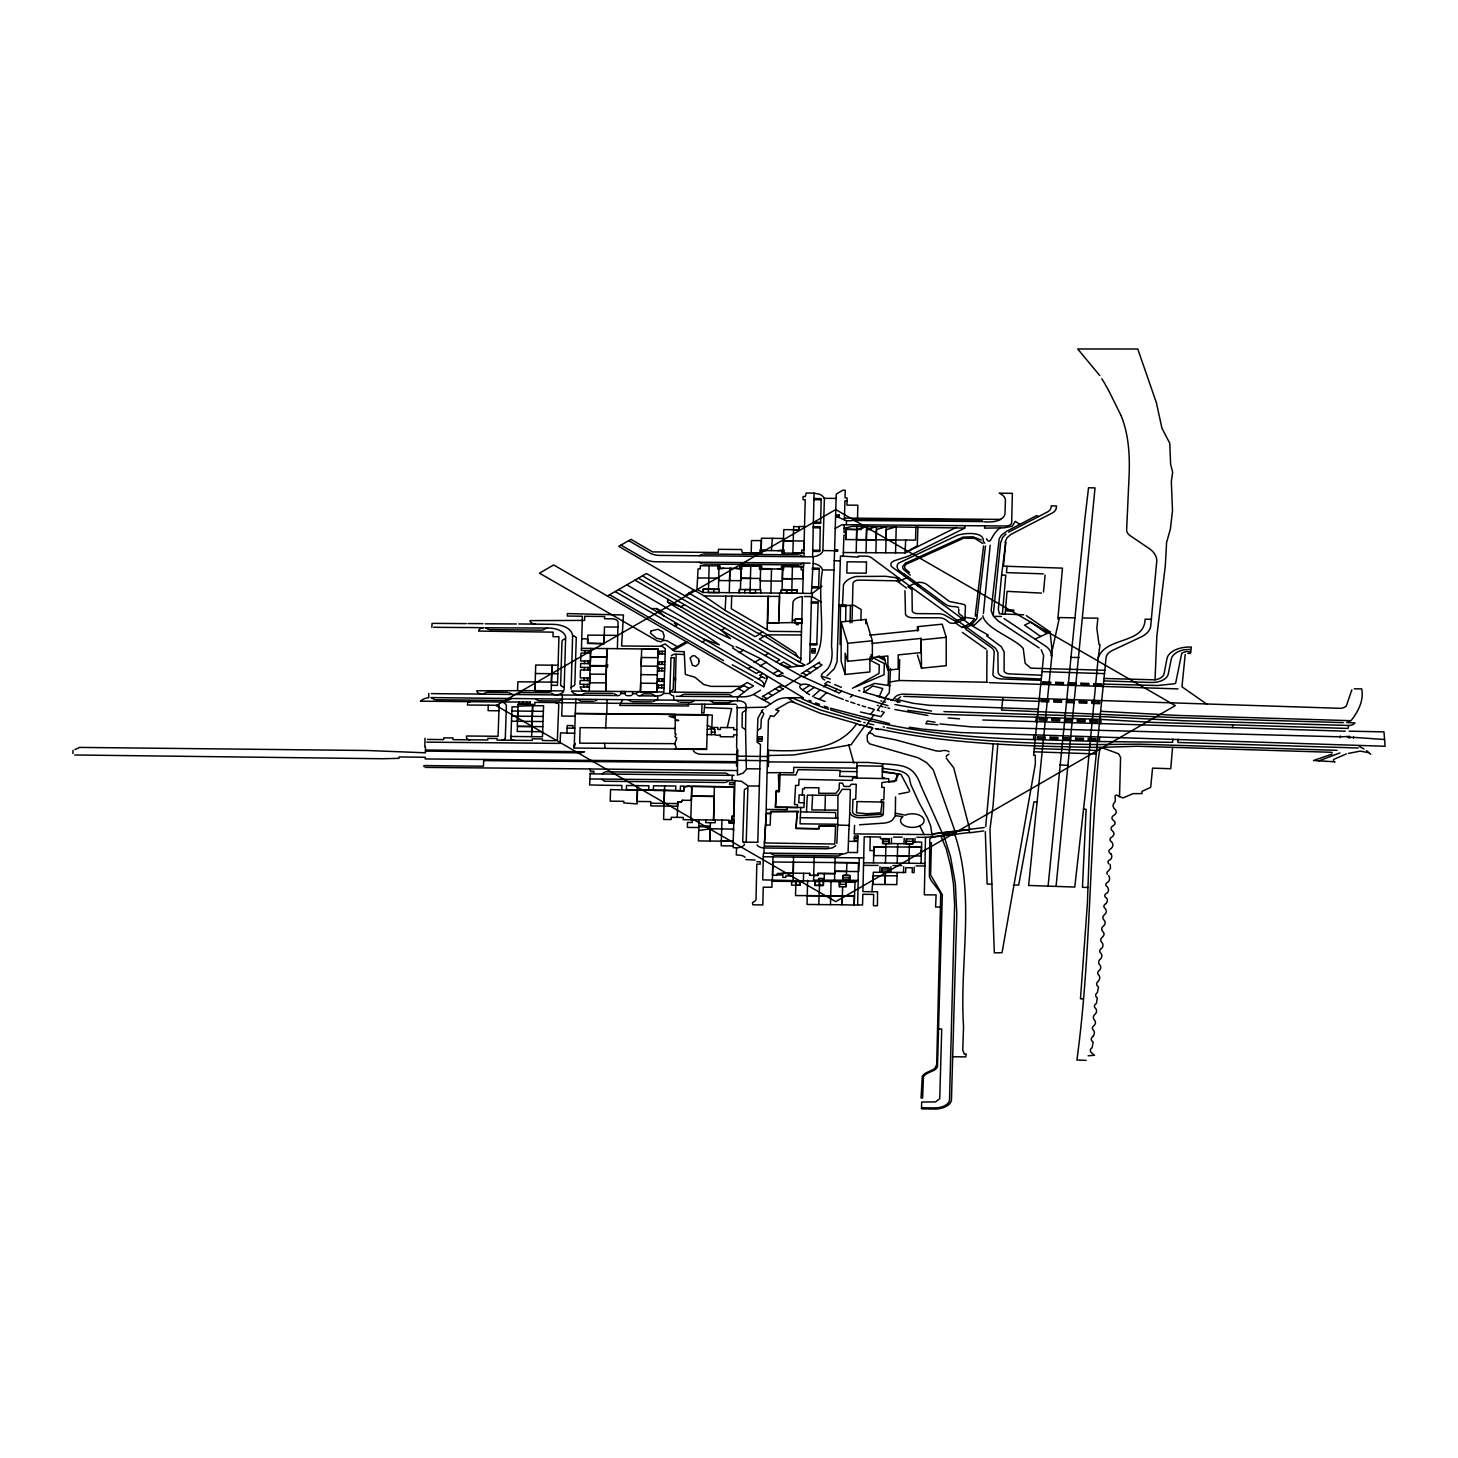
<?xml version="1.0" encoding="UTF-8"?>
<svg xmlns="http://www.w3.org/2000/svg" width="1458" height="1458" viewBox="0 0 1458 1458"><rect width="100%" height="100%" fill="white"/><g stroke="black" fill="none" stroke-linecap="round" stroke-linejoin="round"><path stroke-width="1.5" d="M800.861 660.365L801.772 619.085L795.357 619.067L795.321 623.277L801.754 623.259L802.337 596.595A11.445 6.597 0 0 0 793.006 602.154L792.131 622.584L795.321 622.602M657.613 699.986L657.631 695.976A6.561 3.791 0 0 0 663.518 693.425L669.987 693.425A6.561 3.791 0 0 0 673.778 695.995L673.796 700.15M891.439 838.04L891.458 843.599L912.781 843.781L912.836 842.013L921.711 842.104L921.037 863.482M512.706 694.5L580.503 695.156A10.224 5.905 0 0 1 571.518 691.037L589.287 691.165L590.599 650.596L581.396 650.505L582.38 616.224L567.29 616.041L567.381 613.581L623.441 614.984L621.582 645.985L662.078 646.295L664.994 648.5M744.509 844.401A7.727 4.465 0 0 1 736.563 847.718L733.265 847.681L733.319 841.211M746.223 769.624L743.143 773.086L737.42 775.109L737.712 750.36M745.585 729.875L746.35 768.785L759.91 768.895M792.241 622.584L767.655 623.058L768.421 596.34M757.048 844.966A7.891 4.556 0 0 0 764.138 847.955L765.486 825.119L770.189 825.028L770.699 811.614L798.51 811.468L797.034 813.09L796.104 828.29L819.196 828.636L819.287 825.975L835.58 826.23M423.95 766.616L423.95 765.578L483.491 766.215L483.691 759.509M733.21 841.029L733.848 820.143L729.091 820.982L729.055 822.895L733.757 822.95L734.978 780.486M742.104 727.068L742.231 712.98M772.375 879.83L772.886 862.006L858.47 862.771L857.668 904.944L854.188 904.944L855.026 882.108L762.698 879.867L763.409 853.149L843.872 853.932M882.108 872.321L882.199 867.747L888.706 867.875L888.687 869.97L888.596 872.394L882.108 872.321L882.218 867.51L888.724 867.601L888.596 872.376M859.546 824.772L883.402 823.15A13.596 7.855 0 0 0 892.132 820.417L895.303 816.024L895.558 796.943M933.156 837.366L932.026 837.493A3.517 2.023 0 0 0 929.876 838.97A3.226 1.859 0 0 0 929.803 839.316L929.384 876.422A39.202 22.635 0 0 0 932.008 881.598L938.132 889.58A24.786 14.307 0 0 1 940.665 894.556L940.446 907.04L935.58 907.04L936.127 894.902L924.317 894.811L925.502 837.366L956.156 834.468L933.211 769.733L926.614 762.625L918.157 757.777L869.715 743.89L867.455 741.32L867.073 735.525L872.941 728.125M575.254 713.673L675.327 714.42L675.236 719.979L678.717 720.507L675.254 720.434L675.036 733.739L676.075 733.994L674.981 736.709L676.767 738.094L674.835 743.653L676.53 748.628L674.744 749.12L706.674 748.902L707.659 714.73L575.272 713.381L574.197 748.027M737.183 705.927L736.618 747.498L737.675 750.25M745.913 709.791L746.04 705.034A7.91 4.574 0 0 0 737.42 700.806L599.147 699.439M768.348 766.58L768.566 750.469M621.837 789.416L621.892 785.443L602.427 785.242M736.545 766.234L736.764 750.36M858.288 724.097L820.216 713.235L794.118 702.501A4.429 2.57 0 0 0 788.104 702.628L775.692 709.736L778.991 710.793L773.852 716.443L770.589 715.659L768.384 720.197L766.015 815.532M839.425 886.701L839.535 881.908L839.407 886.719L845.895 886.774L846.059 881.47L856.356 881.707M889.052 843.599L889.198 838.751L882.655 838.678L882.527 843.526L889.052 843.599L889.198 838.733L880.432 838.66L880.432 836.965L864.211 836.837L862.899 891.622L871.92 891.713L873.233 875.821L897.053 875.784L897.144 872.449M826.868 675.947L834.213 668.821L837.056 661.823L840.482 556.027L858.288 557.12L858.361 556.118L865.287 556.154A7.254 4.192 0 0 1 871.319 557.649L911.979 587.756L912.234 610.92A5.322 3.062 0 0 0 917.301 613.618L939.298 613.745A9.331 5.395 0 0 1 945.713 615.695L957.56 622.42L964.904 618.957L965.469 606.346M424.843 746.842L425.007 738.222M604.286 635.269L604.159 643.652L587.629 643.415L587.738 638.896L581.742 638.841M806.967 664.52L809.7 662.861L811.523 596.595M840.118 644.655L840.482 606.309M882.655 838.678L882.874 843.544L891.458 843.599M733.848 820.143L731.989 820.125L732.098 816.225L734.012 816.243L734.085 786.864L691.803 786.427L691.384 800.351L682.344 800.26L681.323 801.918L677.733 801.882L677.259 817.391M745.548 729.674L745.895 710.01M755.991 900.042L756.811 864.102L760.238 864.12L760.274 861.751L756.866 861.714M764.466 846.132L828.636 846.952M793.116 880.085L793.553 857.104M812.58 556.774L814.074 493.132L806.219 493.023L805.308 496.558L803.103 496.522L803.03 499.729L805.217 499.748L803.832 553.256L804.233 556.792L813.272 556.737A12.193 7.035 0 0 0 822.895 550.577L834.577 550.723L836.254 494.116L842.742 490.234L845.239 490.252L845.02 497.852L847.08 497.871L846.934 505.124L857.833 505.215L857.523 518.21M846.97 862.626L846.551 871.428L834.705 871.301L835.015 862.516L859.035 862.753L858.744 871.574L834.869 871.301L834.814 873.615L817.883 873.433L817.829 875.401L809.609 875.31L809.664 873.36L793.243 873.16L777.333 873.488L776.786 875.201L772.521 875.146L773.013 856.867M845.913 886.756L846.023 881.962M909.792 791.074L901.008 774.417L882.418 771.282L882.546 763.737L867.947 762.461L768.421 761.933M914.202 867.018L914.111 872.595L912.198 872.577L912.325 867.747L905.783 867.729L905.655 872.522L873.306 872.249L873.032 884.386L896.798 884.605L897.053 875.784M793.225 873.178L793.444 862.17M807.641 880.213L807.021 904.452L818.74 904.58L819.706 881.671M873.506 862.917L873.871 846.806L885.863 846.898L885.954 843.562M863.318 691.985L884.988 697.999L889.289 692.714L890.546 668.548M940.446 907.04L936.692 1064.595L935.252 1067.73A12.028 6.944 0 0 1 932.81 1069.771L925.994 1072.888A15.801 9.131 0 0 0 922.313 1076.223L921.055 1098.056L922.604 1098.074L923.443 1077.098A14.179 8.183 0 0 1 924.864 1075.166A14.38 8.311 0 0 1 928.199 1072.924L933.904 1070.391A13.669 7.891 0 0 0 937.476 1066.8L942.324 894.738L930.605 875L931.407 842.724L929.858 842.706M518.72 703.995L518.756 701.954L522.292 701.972L522.256 704.032L518.046 704.36L517.298 726.376L542.777 726.649M882.546 763.737C903.668 765.322 913.783 765.268 920.745 785.333L945.003 839.243L950.452 856.466L955.336 883.439L956.776 913.601L951.436 1100.389A16.967 9.805 0 0 1 935.945 1109.046L921.492 1108.864L921.711 1102.029L935.58 1101.92L939.736 1098.694L941.74 1029.02L939.134 1029.075M606.783 713.709L607.129 699.512M767.163 629.783L767.91 596.34L779.538 596.413L779.611 593.096M819.268 885.407L819.36 881.671L815.095 881.616L814.967 885.389L823.351 885.443L823.424 881.707L823.351 885.443L814.967 885.389L815.095 881.634M964.759 525.664L964.795 528.069L866.69 526.502L866.034 552.673M885.863 846.898L885.462 863.027M890.765 872.394L890.893 866.672M897.217 863.118L897.709 843.653M781.014 593.114L781.105 589.87L797.289 590.016L797.198 593.242L702.902 592.458L696.96 589.396L698.054 568.875L700.241 568.893L700.314 565.722L720.106 565.886L720.033 568.255L739.753 568.42L739.771 566.069L741.138 566.069L740.427 589.524M718.976 565.868L718.466 589.342M729.273 592.677L729.875 568.529L731.351 568.347M737.42 700.806L737.511 696.796L742.213 696.851A16.402 9.477 0 0 0 753.458 694.427L770.608 703.904L775.802 700.605A16.202 9.349 0 0 1 787.921 697.726L803.358 697.744M755.499 589.67L755.408 592.914L750.032 592.859L750.761 566.16L759.582 566.233L741.958 566.087L741.867 569.276L735.907 568.401M770.918 593.023L771.519 568.711L761.714 568.602L761.787 566.233L760.62 566.251L760.128 589.688M757.048 741.903L757.905 718.211L761.914 711.067M757.796 842.031L760.493 744.728M760.894 727.979L761.276 719.377L763.7 714.274M792.423 566.506L792.095 578.771L782.381 578.662L782.673 566.433L803.431 566.615L804.105 563.098L810.083 563.134M803.577 873.287L803.376 881.507L772.066 881.233L771.902 887.284L763.227 887.211L762.826 904.926L753.057 904.835M811.359 601.917L818.157 601.972L816.753 644.983L809.955 644.892M814.147 857.359L813.71 875.365L817.81 875.42L817.883 873.433L834.796 873.615M813.473 880.213L813.929 875.365M824.353 499.62L822.895 550.577M824.207 880.213L824.371 873.506M818.74 904.58L830.477 904.671L831.06 881.798M835.015 862.498L835.124 857.614M845.622 621.308L845.913 604.997L838.879 604.924M842.615 886.737L842.159 904.762L830.477 904.671M850.05 622.912L850.451 605.453M851.982 622.694L852.966 583.637A6.16 3.554 0 0 1 859.126 580.102L899.75 580.867L902.156 579.828M849.012 829.31L849.777 812.343A10.498 6.069 0 0 0 860.184 817.774L878.591 816.772A5.303 3.062 0 0 0 883.238 814.439L883.73 802.028L881.179 802.009L881.27 799.713L883.84 799.749L884.313 787.448L881.707 787.375L881.89 782.563L896.506 780.54L896.779 773.651M856.192 552.618L856.812 526.429M860.913 620.361L861.168 609.572L854.352 605.416L845.913 605.416M863.719 857.924L859.382 857.887L859.035 863.118M875.875 552.728L876.513 526.63L866.599 529.564L871.21 529.582L871.246 528.051M870.244 836.892L869.934 850.597L873.451 850.615M885.717 552.782L886.3 529.71L896.233 526.739L895.868 539.97L886.027 539.897L886.3 526.666L876.458 529.637L876.185 539.824L856.52 539.642L856.775 529.363L861.368 529.509L861.405 527.96L866.69 526.502L866.325 539.752M885.316 875.693L885.097 884.477L885.407 872.358M895.558 552.855L895.868 539.97M843.38 556.045L843.344 552.527L904.981 552.91L905.71 540.061M915.897 526.921L915.569 540.134L845.786 539.551L846.059 529.29L857.231 529.655L866.69 526.575M921.438 847.153L921.237 855.992L873.652 855.591L873.816 846.806L921.438 847.153L909.355 847.08L908.954 863.209L863.61 862.826M617.39 648.682L618.046 622.402A6.178 3.554 0 0 0 611.941 618.793L604.596 618.739L604.687 616.515L584.731 616.26L584.622 620.415L530.019 620.616A5.978 3.445 0 0 0 535.451 624.133L554.623 624.389A20.248 11.7 0 0 1 572.484 634.977M733.775 822.95L729.055 822.895L729.109 820.143L683.201 819.669L683.273 817.446L671.245 817.318L671.172 819.56L663.59 819.469L664.447 790.2L684.002 790.819L684.221 786.135L680.485 786.081L680.285 790.054M734.03 786.864L686.153 786.208L684.166 786.919L684.021 790.801L653.968 790.473L648.737 789.689L648.865 785.753L626.521 785.498L626.393 789.471L636.781 790.291L637.62 785.625M702.902 592.458L702.993 589.214L719.195 589.342L719.122 592.586L708.315 592.495L708.369 589.269L703.503 589.214L703.139 592.44M709.135 565.795L708.515 589.251L719.213 589.342M713.709 592.549L713.8 589.305M717.901 565.886L717.828 569.076L723.879 568.292M690.764 819.76L691.511 796.159L714.22 796.396L713.545 819.979L714.22 796.396L691.529 796.159L691.785 786.992L690.709 786.974M729.583 580.612L729.893 568.347M739.406 589.524L739.315 592.768L739.406 589.524L760.857 589.706L760.784 592.95M744.673 592.823L744.765 589.579L750.141 589.615M766.07 550.559L760.037 549.684L759.964 552.874L742.377 552.71L741.557 549.52L718.411 549.32L718.32 552.509L652.564 551.889L630.968 539.351L618.757 546.349L704.086 595.903L725.136 610.392L762.935 632.116C755.627 633.264 765.45 638.896 767.509 634.85L801.408 634.959M777.551 568.748L783.529 569.641L783.62 566.433L803.431 566.615L802.702 593.315L786.427 593.151C789.143 588.267 778.827 588.303 780.996 592.969L782.181 593.114M778.08 550.668L784.131 549.885L784.058 553.074M778.936 619.723L779.52 596.413L778.864 622.967L767.309 623.058M782.053 589.889L782.673 566.433L781.433 566.415L781.379 568.784L759.49 569.422L759.563 566.233L760.62 566.251M783.529 538.421L783.146 553.074L801.663 553.238L801.736 550.031L803.941 550.067L804.123 540.991L783.475 540.827L783.146 553.074L781.871 553.074L781.944 550.705L762.224 550.541L762.188 552.874L751.198 552.782L751.471 540.554L761.404 540.608L761.058 552.874L761.459 538.239L783.529 538.439L783.766 529.637L798.948 529.783L799.02 526.52L804.506 526.575M856.994 763.263L856.83 768.166L793.735 767.4L793.626 772.813L780.158 772.649L779.447 790.619L776.166 790.582L775.547 807.149L803.959 807.513L804.415 794.993L799.112 794.92L798.765 802.684L804.123 802.757M792.095 578.753L791.803 593.206M803.85 553.256L792.842 553.165L793.662 526.466L799.002 526.794L798.948 529.764L793.535 529.746M801.226 566.597L801.135 569.805L803.34 569.823L803.085 578.862L782.363 578.68M833.958 570.023L822.33 569.914A12.539 7.235 0 0 0 813.108 563.389L813.272 556.737M825.009 810.028L825.374 795.266M842.378 896.087L842.159 904.762L854.169 905.072L854.352 896.16L807.24 895.668M890.109 685.734L888.159 685.442L888.669 666.543M890.182 681.961L899.112 680.503L899.641 659.545M906.256 843.708L906.402 838.879L912.908 838.933L912.854 841.357L906.329 841.302L906.256 843.708L912.781 843.781L912.908 838.933M909.373 847.062L909.464 843.745M986.993 650.633L986.774 681.141M571.19 687.319L572.63 635.269M606.455 664.957L605.726 691.402L606.947 648.573L606.455 664.957L607.749 664.72L607.512 666.889L606.419 666.561M714.402 786.536L713.746 812.088M731.989 820.125L732.08 816.243L734.012 816.243M772.412 538.312L771.391 550.523M800.023 881.47L799.895 885.243L795.813 885.188L795.886 881.452L799.986 881.489L799.895 885.225L791.566 885.152L791.658 881.616L795.886 881.598L795.521 895.558L853.932 895.959M822.294 571.099C816.334 604.76 830.677 648.755 809.737 662.825M845.968 532.534L844.018 532.516L844.255 524.807M844.382 519.868L844.947 500.787L847.025 500.805M845.786 539.551L846.424 529.29L856.775 529.473M843.07 880.195L849.577 880.268L849.741 875.456L843.234 875.383L843.07 880.195L849.577 880.268L849.722 875.474L843.253 875.383L843.07 880.195L813.819 880.213M1332.138 752.583A1.823 1.057 0 0 0 1330.844 752.273L1172.578 747.334L1170.719 768.731L1152.567 768.129L1150.672 787.375L1141.978 791.366L1142.015 793.608L1133.085 793.644L1123.097 797.89L1119.525 796.633L1120.582 757.413L1118.559 753.75L1102.12 747.772L1097.181 747.389C1024.992 746.113 951.855 744.382 880.942 729.346M72.9 753.549L72.991 750.36M466.524 737.784L466.578 735.998L498.071 736.29L499.11 705.308L467.471 705.016L467.508 703.886M531.623 736.673L532.644 705.708L543.579 705.745L542.467 736.764L510.901 736.472M431.349 693.625L481.778 694.099A5.777 3.335 0 0 1 476.802 690.746L534.922 690.673L535.724 665.012L558.068 665.249M565.613 638.331L564.1 689.78M567.162 728.107L572.866 728.162L572.958 725.592L567.235 725.537L566.925 733.155L574.652 733.228M575.91 699.22L575.272 713.381M664.447 790.2L637.346 789.963L637.091 803.941L623.769 802.902L623.824 801.299L610.209 801.153L610.556 789.598L636.8 790.291M648.045 789.689L637.492 789.871M710.429 822.695L709.882 841.047L710.301 827.123L698.856 826.613L698.418 840.92L732.9 841.284L721.327 841.157L721.181 845.786L733.283 845.932M721.327 841.157L721.965 820.07M767.91 596.34L731.679 596.067L731.315 608.751L769.86 631.369L801.517 631.642M763.992 853.076L764.138 847.955M765.45 827.36L764.484 842.943L834.76 844.054L835.598 826.03L819.287 825.757L819.196 828.636L816.626 828.818L796.013 828.527L797.034 813.09L798.51 811.468L770.644 811.596L770.553 813.528L766.434 813.436L770.553 813.528L770.717 811.997M786.427 593.151L786.518 589.907L797.271 590.016L797.18 593.26M849.741 811.231L850.379 789.489L842.232 789.288L838.131 795.284L807.295 795.175L806.474 811.997L800.551 811.887L800.059 823.825L837.749 824.262L837.986 795.284M906.329 841.302L906.402 838.879M1005.054 512.451L1005.4 500.44A15.364 8.876 0 0 0 999.313 493.223L1012.381 493.333L1011.652 522.711A5.686 3.28 0 0 1 1005.783 525.992L846.351 524.716L841.503 524.935L835.215 528.47M517.572 690.509L517.845 681.797L535.195 681.943L534.922 690.673L551.197 690.819L552.053 665.176L551.306 682.125M560.637 685.242L562.004 640.846M571.062 689.178L571.099 687.593M574.816 684.859L576.274 637.602M583.82 686.973L583.893 684.367M587.975 663.609L588.066 661.039L590.253 661.075M587.446 680.54L587.519 677.97L589.706 677.988M587.774 670.06L587.866 667.509M589.287 691.165L656.793 691.857L658.123 649.102L590.672 648.409L590.399 656.975L606.71 657.139L590.763 656.993L590.144 665.541L606.473 665.705L590.089 666.342M602.008 785.242L589.633 784.951L590.217 773.232L593.807 773.232L593.862 771.191L590.271 771.136L590.162 768.949L425.207 767.382M636.545 694.099L636.617 691.748M658.542 687.757L658.633 685.151M661.695 670.862L661.786 668.256M661.896 664.429L661.968 661.823M662.224 653.949L662.296 651.361M661.659 687.793L661.732 685.187M661.859 681.342L661.932 678.735M637.492 790.054L637.128 801.463L650.651 801.59L650.797 805.909L664.01 806.055L664.648 785.917M736.217 704.56A2.624 1.513 0 0 0 734.832 704.232L688.541 704.159L688.486 705.945L619.686 705.417L622.712 699.64M692.35 819.779L692.277 822.494L687.52 822.458L687.374 827.415L698.819 827.543L699.075 819.852M705.781 819.906L705.69 822.64L715.185 822.731L715.258 820.016M742.723 841.503L744.345 789.871M746.223 842.177L747.899 787.192M903.978 843.69L904.215 838.259M488.284 705.216L488.102 710.666L498.928 710.775M505.325 737.967L506.382 705.727A7.399 4.283 0 0 0 501.752 702.009L433.609 701.298M531.988 726.521L517.59 726.376L517.153 731.442L531.806 731.588L532.644 705.69L518.119 706.182M590.053 667.527L580.539 667.436L580.649 663.536L584.53 663.572L584.603 661.003L588.066 661.039M587.246 687.01L587.319 684.422M584.603 661.003L580.594 660.966L581.031 653.056L588.321 653.129L588.394 650.578M620.634 694.008L620.725 691.566L625.081 691.621L625.008 693.99M632.572 694.063L632.644 691.693M657.594 666.233L657.54 668.22L664.684 668.293M658.743 681.305L658.834 678.717L664.319 678.772M659.089 670.826L659.162 668.22M659.289 664.392L659.362 661.804M659.617 653.931L659.709 651.325L665.249 651.38M682.344 800.26L681.342 801.918L677.751 801.882L677.606 806.201L664.01 806.055M811.377 593.461L813.108 563.389M809.609 875.31L809.682 873.342M834.577 550.723L831.516 646.368C832.919 655.335 832.172 667.126 823.588 672.43A9.24 5.34 0 0 0 824.718 680.011M846.351 524.716L846.478 520.725L835.616 516.205M917.92 526.939L917.301 545.802L905.4 552.673M74.814 749.612L79.661 747.407L367.471 750.505L425.426 752.802L425.463 747.116M428.798 693.425L428.67 697.689A11.773 6.798 0 0 0 420.542 701.207L433.263 701.298M517.809 711.067L517.444 721.291M574.197 747.407L574.871 743.124L574.179 748.027L706.656 749.448M656.793 691.857L657.084 683.365L640.682 683.201L640.463 691.785L663.882 692.003L665.322 649.102M669.787 692.441L671.008 657.339M673.231 689.306L674.289 657.722L671.883 657.704M669.842 691.894L675.182 692.131L676.111 654.186A4.793 2.77 0 0 0 671.427 655.754M736.764 734.868L733.593 734.85L733.574 736.855L720.252 736.709L720.288 734.887C708.734 737.548 721.765 725.246 707.239 729.565M782.089 873.342L782.035 874.928L776.986 874.873M812.215 568.091L819.268 568.237L818.612 587.939L811.559 587.793M818.558 880.213L818.612 878.409L823.314 878.463L823.26 880.213M843.344 552.527L843.927 535.195L845.895 535.232M834.577 880.195L834.705 871.301M879.83 872.303L880.031 866.599M914.913 842.031L915.041 838.277M707.094 734.613L711.285 734.65L711.468 729.583M736.563 847.718L736.308 854.989L739.753 855.208A6.944 4.01 0 0 1 745.074 857.322M854.552 825.428L854.242 833.921L932.026 834.596L933.12 837.275M510.847 737.912L512.05 706.802L517.936 706.875M702.027 704.25L701.681 712.962L703.977 712.98L704.761 704.25M787.32 807.295L787.229 809.664L767.072 809.445M800.551 811.887L800.715 807.477M557.375 739.571L558.779 704.706M802.356 794.956L802.593 788.906L804.433 788.924L804.488 787.63L818.922 787.794L818.722 793.261L835.908 793.334L839.097 789.325L839.334 783.092L842.487 783.128L844 786.409L849.613 786.482L851.253 784.24L856.265 784.313L855.737 798.984L852.948 799.531L852.493 811.65A6.871 3.955 0 0 0 859.527 815.605L883.293 814.293M903.486 872.504L903.723 866.69M606.218 674.27L589.834 674.106L589.506 684.44L579.938 684.331L580.156 680.467L584.002 680.503L584.111 677.934M745.84 859.6L755.098 860.038M821.31 602.136L812.215 596.614L812.343 593.479L821.856 586.116M675.655 789.981L675.819 786.044L653.53 785.789L653.33 789.744M765.76 821.401L765.578 824.991L766.215 813.728M836.837 843.271L837.749 824.262M605.726 727.87L606.364 714.019M765.76 821.146L766.015 815.769M846.387 875.42L846.569 871.428M865.615 526.593L852.092 526.393L844.146 528.215M848.866 830.112L848.046 852.456L857.468 852.566L857.76 841.394L849.777 841.339M882.418 772.029L882.691 766.234L856.848 765.723L856.903 778.025L888.815 778.681L888.615 781.907L894.355 781.67L898.821 774.07L882.418 772.029L882.163 777.242L884.405 777.898L883.184 778.572M637.893 691.766L640.445 691.384L641.648 648.919L658.123 649.102L657.85 657.686L641.411 657.485L641.174 666.069L657.594 666.233M765.468 827.087L765.578 825.228M842.487 604.961L843.453 584.968A20.722 11.974 0 0 1 855.992 576.493L885.662 576.293L899.039 578.152M830.604 709.882C896.105 730.658 965.087 738.24 1033.558 739.516L1033.777 734.868L1385.1 746.259L1383.988 731.898L1349.069 731.151M584.858 653.093L584.986 650.541M725.136 610.392L725.865 596.176L731.679 596.067M590.053 778.936L731.989 780.413L732.262 775.364L733.994 775.383M812.616 795.248L811.851 809.919L835.379 810.119A3.153 1.823 0 0 1 836.91 810.466M800.296 817.719L835.908 818.193L835.562 812.543L806.474 811.997M982.783 719.997L1232.502 727.633L1232.666 724.881M584.366 670.024L584.512 667.472M895.34 815.66L902.702 816.662M1033.558 739.516L1099.35 741.521L1099.624 736.928M1187.869 653.384L1190.457 653.439L1191.368 647.06A22.745 13.122 0 0 0 1166.929 658.743L1164.104 673.705A12.338 7.126 0 0 1 1155.028 679.811L1156.85 636.034L1165.325 565.54L1166.582 542.522L1170.391 528.981L1172.505 510.464L1171.321 481.596L1172.651 472.155L1170.61 464.1L1169.753 443.232L1161.953 428.269L1156.376 402.681L1137.769 349.009L1077.699 348.991L1099.751 375.526M1347.411 737.11L1349.616 738.058L1349.725 736.363L1340.212 736.891M431.805 627.304L432.078 623.386M1340.139 737.712L1340.285 735.944M590.089 682.818L605.981 682.836M1100.735 723.697L1101.063 719.414L1152.458 722.384L1348.049 728.453L1348.723 725.464A6.178 3.572 0 0 0 1352.805 724.626L1354.008 723.879M1048.083 886.118L1084.898 518.611L1088.543 487.774L1095.031 487.901L1056.066 886.409M985.717 826.577L993.226 743.799M1057.852 619.049L1062.463 568.146L1007.004 566.287L1006.476 572.611L1043.254 573.851M1002.357 614.164L1005.783 575.199L1001.61 575.053L998.329 609.298L999.423 613.818L1023.68 614.82M1083.349 998.876L1080.469 998.766L1087.395 903.559L1090.803 807.805L1106.093 657.594A17.35 10.024 0 0 1 1112.472 650.414L1140.776 637.146A26.991 15.582 0 0 0 1150.69 626.229L1156.759 561.184A32.769 18.918 0 0 0 1148.904 548.354L1130.442 535.87A15.418 8.912 0 0 1 1126.651 529.564L1129.148 474.707C1129.841 454.969 1128.692 434.466 1121.238 415.967M1172.87 739.151L1172.578 742.322L1099.35 741.521M997.782 744.054L993.117 805.181L989.964 829.365L994.32 952.839L1002.029 952.73L1035.326 764.047L1035.289 755.244L1033.613 755.171L1043.636 655.553L1041.194 649.703M1178.119 739.297L1177.827 742.468L1358.273 747.99M1005.109 614.237L1005.419 610.847L1013.802 611.102M1151.528 619.304L1145.095 619.176C1144.566 644.636 1105.583 636.271 1098.184 657.995L1085.39 792.66L1074.783 887.047L1028.637 885.462L1052.202 652.455L1050.179 632.371M1043.472 592.021L1045.113 574.981M1041.668 675.218L1009.465 673.906A5.777 3.335 0 0 1 1004.088 670.552L1004.161 651.926L1001.3 646.714L986.683 635.816L988.232 635.087L971.028 625.227L904.124 575.855L904.27 574.361L900.315 571.445A13.067 7.545 0 0 1 898.365 563.225L957.232 535.414C964.449 532.771 984.715 531.423 983.257 541.428A17.441 10.078 0 0 1 983.621 541.756L984.004 542.176A16.421 9.477 0 0 1 984.478 542.74L984.788 543.196M984.806 525.828L984.569 528.142L1004.125 527.832L1012.144 526.229L1015.278 521.344L1019.816 524.37M983.385 613.599L990.164 545.201M1100.061 747.535L1098.366 759.017C1089.162 859.181 1090.493 960.148 1076.915 1060.021L1086.137 1060.349M1001.61 575.053L1005.728 542.139L1003.523 566.105L1007.004 566.287M1002.904 697.817L1001.537 710.101L1177.499 717.646L1343.255 722.621M1353.698 736.6L1353.662 738.24M975.274 615.021L983.567 545.985M972.03 624.188L976.404 619.194A24.567 14.179 0 0 0 977.206 615.039L985.499 546.039M1035.781 721.692L1036.346 717.154L1101.063 719.414M1185.208 654.514L1181.964 686.791L1206.932 704.232M741.174 686.372L711.103 686.39L703.685 684.513L694.956 677.241L685.333 674.416L684.239 651.708L674.653 651.325L665.158 643.98L661.185 645.639L662.078 646.295M1098.749 747.462L1137.112 746.241L1172.578 747.334M727.232 727.578L731.679 708.57L704.469 707.549M1005.018 542.176L1007.077 537.747L1010.74 534.521L1052.876 512.651A12.903 7.454 0 0 0 1056.266 507.967L1056.613 505.999L1051.254 505.835L1051.09 507.53A12.32 7.126 0 0 1 1045.915 512.742L1008.626 532.17M926.049 723.715L927.197 721.036L934.997 722.166M1351.858 689.816L1346.244 706.164A9.222 5.322 0 0 1 1340.686 708.333L904.015 694.154A9.495 5.486 0 0 0 895.923 696.323M982.856 615.786C985.371 628.835 1014.586 638.094 1023.224 648.464L1025.174 663.299L1030.733 668.147L1104.945 670.279M767.218 678.243L763.682 686.791L754.606 681.524M879.393 696.377L882.746 688.541L872.777 685.971L864.321 692.295L863.974 687.957L874.727 683.401L888.159 685.442M856.903 771.61L840.209 771.428L839.608 776.349L856.903 776.731M908.899 728.635L909.573 727.25L919.324 728.69M703.704 639.078L719.341 644.819L705.854 635.415L678.499 619.759L656.647 608.569L651.434 608.642L763.792 673.997L803.103 697.617L801.718 698.601L805.162 700.186M1041.158 680.321L1001.391 678.936A9.477 5.468 0 0 1 992.916 674.999L994.119 653.603A14.434 8.329 0 0 0 991.841 647.972L965.797 629.273L966.016 627.541L971.028 625.227M946.151 756.884L946.898 755.663M962.061 618.629L962.918 617.299L964.904 618.957M762.005 710.884L762.99 709.536M856.666 723.678C838.077 751.654 797.435 751.799 767.801 750.269M873.743 715.131L865.852 725.993L871.957 727.414M884.35 712.124L880.832 716.643L860.475 711.996M981.708 618.083L973.98 625.518M877.388 710.265L883.694 701.644M883.949 701.28L885.844 698.728L876.932 696.159M870.59 714.438L874.363 709.408L872.595 708.916M1351.256 720.361C1358.419 711.431 1364.068 699.895 1361.681 688.887L1354.282 688.796M884.988 697.999L892.661 700.077L895.285 696.851M895.649 699.02L897.363 699.548L900.661 696.815M962.59 627.232L970.609 623.35L974.582 618.793L965.324 617.372M835.798 845.749L832.263 847.918L826.886 848.775L764.375 847.955M888.013 705.672L852.821 695.193L850.324 697.197M814.184 697.325L819.232 699.33L826.522 692.732M812.598 696.541L820.125 689.944M801.207 673.742L818.375 662.989L822.075 664.994L805.436 676.056A2.916 1.677 0 0 1 801.554 676.184L839.225 693.151L841.594 691.056L852.821 695.193M738.094 696.815L749.029 688.322M1000.206 527.905C990.711 534.339 991.112 546.331 986.465 538.786M834.669 691.365L837.202 689.306L841.594 691.056M764.958 707.659L770.608 703.904M1005.984 533.992L1002.648 537.455L1000.571 542.886L993.171 615.768L991.13 610.629L999.186 538.731L1001.354 535.268L1006.64 531.277L1036.747 515.531L1038.479 516.642M823.715 686.882L826.522 684.713L837.202 689.306M732.554 647.972L777.278 676.148A4.028 2.333 0 0 0 782.326 675.528L801.171 684.677A5.322 3.062 0 0 0 800.351 688.158L806.547 692.714L814.257 687.392M742.687 712.269L745.475 710.447M947.244 755.299L948.921 754.169M818.375 662.989L819.615 662.151M802.501 689.98L809.554 685.351L835.963 696.614M738.532 688.85L743.708 685.497M762.279 696.687L779.538 686.208A2.971 1.713 0 0 1 783.839 686.463M784.86 686.663L801.353 676.075M766.471 699.038L783.584 688.723M670.188 691.511L672.849 689.853M726.12 782.272L728.872 780.577M602.118 773.742L604.851 772.066M765.013 655.499L768.475 653.403L779.793 659.891L776.148 661.932L680.886 606.801L667.673 602.19L667.545 599.038L635.014 580.138M754.351 693.917L760.511 690.199M684.695 595.812L693.935 590.016M724.918 628.161L721.364 630.275L730.567 638.75L717.846 632.79L667.673 602.19M776.148 661.932L779.921 664.137L783.456 662.041L790.619 666.033M543.36 629.911L545.912 628.38M702.063 642.121L705.508 640.098M744.783 789.379L747.48 787.794M754.096 662.57L760.675 658.724L783.11 673.632M766.598 662.132L759.964 666.014M675.491 622.748L674.38 623.386L677.059 624.917L674.671 626.284M739.352 652.601L743.416 650.232L760.675 658.724M773.086 673.687L778.827 670.352M905.363 563.244L902.739 566.251A9.331 5.376 0 0 0 905.254 570.807L910.266 575.126M615.148 591.547L756.374 673.414L759.673 671.555M686.317 641.666L672.302 649.521M753.093 680.43L687.556 642.395L673.377 650.341M757.741 730.13L760.475 728.563M975.274 616.169L977.206 615.039M607.385 596.012L646.477 573.541L755.171 636.654L760.147 633.975M852.511 688.267L879.01 673.45L879.302 664.957L869.642 659.945M777.278 676.148L782.545 673.14M732.244 664.812L758.251 678.899L762.097 676.712M640.518 695.575L643.251 694.044M517.626 694.3L520.233 692.842M680.266 696.086L683.201 694.445M762.917 673.468L759.636 675.309L765.14 678.48M838.988 855.773L841.886 854.169M571.554 687.01L574.379 685.442M581.614 694.937L584.403 693.388M855.172 519.248L852.948 520.47L982.965 521.563L980.906 520.306M764.192 636.344L759.254 639.06L805.089 665.267M594.919 701.025L597.306 699.712M653.348 701.626L655.79 700.296M747.954 668.566L751.344 666.707M800.551 564.592L802.921 563.298M559.872 700.715L562.351 699.366L561.676 716.078L575.181 716.17M483.473 693.917L486.261 692.404M680.813 606.783L684.549 604.76L768.475 653.403M664.046 616.26L656.61 608.587M753.021 902.138L755.408 900.862M1083.385 809.226L1086.137 809.281L1082.456 887.302L1087.887 887.485M508.35 700.186L511.12 698.728M562.642 640.044L565.084 638.768M691.493 702.1L694.518 700.551M964.795 528.069L908.881 555.954L893.809 560.947A7.891 4.556 0 0 0 892.332 567.217L904.124 575.855M904.981 552.91L956.521 527.267M699.384 555.662L702.009 554.368M729.365 702.61L732.773 700.952M605.252 748.355L604.469 743.288M1035.052 639.133L1050.07 632.043M963.118 626.812L965.597 628.289M844.984 853.714L847.244 852.675M905.618 563.116L962.954 537.109L972.96 536.799L981.343 539.989M962.08 618.648L955.519 620.816M958.599 607.804A2.971 1.713 0 0 0 956.229 606.856L954.425 606.583A10.698 6.178 0 0 1 945.203 604.031L908.516 577.076L901.609 580.065M1332.029 754.132L1313.494 760.511L1335.036 761.805A2.697 1.567 0 0 1 1333.45 760.857M1346.299 753.932L1334.343 759.126A2.697 1.567 0 0 0 1333.45 759.855M899.75 580.867L896.087 577.787M1339.975 752.911L1318.943 760.839M855.864 686.754L884.004 674.762L884.332 663.536L870.317 656.446M1175.057 683.547L1175.166 683.51A1.987 1.148 0 0 0 1175.658 683.164L1181.727 653.33A1.987 1.148 0 0 1 1182.128 653.002L1185.299 651.744M804.287 665.486L789.197 667.217M1174.619 683.711L1157.543 685.533L1103.56 684.075M904.944 590.727L905.454 612.998A7.254 4.192 0 0 0 912.198 617.755L936.656 617.773A9.605 5.54 0 0 1 945.276 619.468L948.192 621.691A4.884 2.825 0 0 0 955.3 622.839L957.377 622.293M971.083 625.245L973.051 624.808L970.609 623.35M1348.468 753.421L1360.296 751.089L1368.442 752.656M908.917 792.04L898.912 793.99M940.228 751.125L943.198 750.542M698.728 830.568L710.265 828.764L733.574 829.128L733.52 830.768M1154.918 679.829L1104.125 678.462M942.269 834.359L955.391 832.39L956.047 834.158M675.273 718.174L669.076 716.261L675.346 716.097M983.658 830.951L969.843 832.755L968.568 829.474L931.844 834.031L930.66 825.902L927.434 817.81L919.342 803.194L910.867 784.677L909.5 778.627A17.35 10.024 0 0 0 896.652 770.243L882.473 768.311M933.047 837.056L969.716 832.427M968.568 829.474L984.259 827.524M931.844 834.031L968.695 829.784M1185.755 651.653L1186.794 651.544M845.166 674.471L841.138 661.312L841.138 621.946L865.833 619.431L872.358 640.773L872.358 658.816L847.663 661.331L845.166 653.148L845.166 674.471L869.861 671.956L869.861 657.795M917.501 631.041L917.501 626.667L942.196 624.17L946.224 637.328L946.224 665.668L921.529 668.183L917.501 655.025M869.588 635.214L918.595 630.221L917.501 626.667M841.138 621.946L847.663 643.288L872.358 640.773M872.084 643.397L921.091 638.404L921.529 668.183M921.529 639.825L946.224 637.328M872.103 657.558L887.886 655.954L887.886 670.133L898.183 669.076L898.183 654.897L921.091 652.583L921.091 638.404M1088.142 1055.774L1094.502 1055.264L1091.933 1053.077A7.035 4.064 0 0 1 1092.078 1047.737L1093.19 1042.124A7.746 4.465 0 0 1 1092.953 1036.365M835.908 818.193L837.749 818.102M1052.239 650.104L1059.437 617.572L1074.856 617.864M737.165 707.768L765.559 707.185M650.596 803.23L677.678 803.595M729.091 820.982L733.775 820.89M935.854 1107.934L921.602 1107.752M518.756 701.954L501.752 702.009M767.528 772.704L780.158 772.649M801.754 623.259L795.303 623.277L795.357 619.067L801.791 619.067M768.494 755.517L794.027 754.952L851.107 744.71L864.521 726.157L872.431 727.998M792.605 620.179L795.339 620.197M483.035 623.641L468.054 623.568M732.262 775.364L590.198 773.852M846.478 520.725L851.745 520.761M485.241 623.805L516.405 623.969M485.295 627.76L546.878 628.07M713.946 702.756L728.708 702.829M1338.59 736.8L971.648 726.886L939.954 723.915M674.835 743.653L579.719 743.161L580.102 727.633L675.09 728.453M736.691 754.46L701.006 754.296A8.566 4.939 0 0 1 693.115 749.303M799.093 554.86L703.412 554.04M518.046 704.36L534.794 704.451L534.886 702.355L688.541 704.159M711.376 732.153L715.076 732.171M736.6 761.696L425.207 758.944L425.262 757.267L399.055 756.957L399 758.342L382.415 758.743L74.741 754.971M736.582 762.807L483.655 760.62M747.589 785.971L759.49 786.062M908.954 863.209L924.955 863.5M836.127 498.381L824.153 498.363M844.437 518.1L1000.516 519.394M856.32 518.975L979.539 519.959M803.413 556.737L659.216 555.389A13.505 7.8 0 0 1 650.286 553.183L628.708 540.645M698.783 562.205L803.486 563.134M703.357 564.064L799.166 564.902M697.817 577.933L718.648 578.115L718.685 580.557L740.646 580.667L740.81 578.297L760.311 578.48L760.347 580.922L782.29 581.104M811.322 603.029L818.12 603.083M435.195 623.368L466.323 623.605M617.919 627.086L604.45 626.976L604.141 643.671L587.61 643.215L587.847 635.123L617.718 635.378M435.887 627.304L465.795 627.541M534.922 690.673L563.845 690.928A9.058 5.231 0 0 1 555.352 694.919M675.346 714.766L707.64 715.021M427.486 739.425L443.688 739.589L443.742 737.857L452.982 737.93L452.964 739.643L487.756 739.971L487.865 738.386L497.087 738.477L497.05 740.117L532.225 740.427L532.334 738.787L542.431 738.914L542.376 740.518L555.389 740.664M426.738 742.14L560.091 743.398L560.565 732.882L566.925 732.991M689.798 786.245L684.166 786.919M916.827 837.293L925.502 837.366M893.481 837.074L902.192 837.147M882.582 841.102L889.143 841.157M863.519 865.341L878.081 865.432M892.952 865.56L901.773 865.633M916.061 865.906L924.919 866.016M871.92 891.713L877.516 891.767L877.443 905.728L873.433 905.691L873.688 894.41L862.826 894.301L862.553 904.981L857.668 904.944M984.296 521.891L989.854 521.946A15.273 8.821 0 0 0 1005.018 513.562M813.272 526.648L820.289 526.702L819.779 551.434L812.762 551.379M813.254 527.76L820.271 527.814M783.475 540.809L793.17 540.9M812.78 550.249L819.797 550.322M698.109 562.15L655.863 561.767A15.455 8.912 0 0 1 645.183 559.143L620.962 545.092M750.761 566.16L741.211 566.069L740.828 578.297L750.451 578.389M518.775 623.951L535.451 624.133M432.917 623.404L434.63 623.423M433.591 627.25L435.432 627.268M489.469 629.601L542.285 630.166M588.321 653.129L590.508 653.148M657.977 653.913L665.158 653.986M664.903 661.859L657.74 661.786L657.649 664.374L664.812 664.447M657.449 670.826L664.593 670.88M640.919 674.635L657.339 674.799M657.139 681.287L664.247 681.36M535.177 681.961L557.557 682.198M657.011 685.132L664.101 685.205M589.433 687.028L580.029 686.937L581.979 690.345L584.931 691.074M656.938 687.739L664.028 687.811M675.182 692.131L731.278 692.696L747.17 682.508L753.586 685.898L749.175 688.395L743.489 685.388L738.222 688.686L743.89 691.712M487.282 692.186L507.821 692.386M521.618 692.532L550.158 692.805M585.423 693.151L612.98 693.443M644.272 693.789L651.343 693.862M684.221 694.208L728.727 694.646M639.661 695.812L657.194 695.995M676.22 696.286L737.511 696.796M512.123 698.51L598.272 699.421M435.413 699.749L507.019 700.46M539.041 700.788L559.088 700.988M581.268 701.207L593.552 701.316M632.371 701.735L651.981 701.936M680.285 702.227L690.673 702.337M572.866 728.162L574.816 728.198M698.874 825.975L710.338 826.103M757.741 842.305L743.051 842.141L744.236 842.924M897.417 855.773L909.136 855.901M882.181 869.916L888.687 869.97M839.462 884.313L845.95 884.368M813.91 498.545L821.182 498.618L820.617 523.367L813.327 523.294M813.874 499.657L821.164 499.729M813.364 522.164L820.635 522.256M1082.747 618.01L1097.874 618.174L1096.835 628.343L1099.059 644.6L1100.025 644.673L1098.184 657.995M547.333 628.052L549.21 628.07A17.168 9.914 0 0 1 565.722 637.93M581.45 648.318L590.672 648.409M658.05 651.307L659.709 651.325M584.53 663.572L590.18 663.645M589.961 670.097L580.448 669.987L580.284 677.897L587.519 677.97M535.451 673.523L557.813 673.76M673.596 678.316L675.637 678.334M657.212 678.699L658.834 678.717M673.56 679.628L675.601 679.647M584.002 680.503L589.633 680.558M551.379 685.278L557.466 685.351L558.943 636.745L553.001 636.672L553.147 632.152L478.57 631.059A5.978 3.445 0 0 1 483.783 627.705L466.378 627.487M620.652 693.571L625.026 693.625M632.59 693.698L636.545 693.753M482.616 694.136L512.542 694.482M430.839 697.58L511.94 698.51M511.886 710.994L543.269 711.34M511.685 716.115L543.105 716.443M511.503 721.218L542.941 721.564M531.806 731.606L542.613 731.716M711.285 734.65L714.985 734.686M425.517 749.995L584.458 751.763A8.183 4.72 0 0 1 578.097 752.82L425.481 751.107M768.494 756.538L736.673 756.137M590.162 768.949L737.475 770.553M605.872 771.811L725.756 773.123M605.143 781.251L725.063 782.527M838.004 855.974L774.326 855.208M763.318 856.739L859.382 857.887M793.225 873.415L782.891 873.306L782.8 877.37L785.753 877.406L785.807 875.912L793.188 875.985M834.249 560.765L840.3 560.838M804.397 596.504L812.215 596.614M704.086 595.903L725.865 596.176M809.992 643.78L816.79 643.871M581.013 695.12L617.682 695.575M736.618 760.311L768.439 760.712M838.842 606.291L845.932 606.382M736.873 729.674L733.72 729.638L733.83 727.651L720.471 727.506L720.398 729.51L717.865 729.492L717.919 727.506L711.832 727.451L712.306 715.076L707.659 714.949M943.946 711.613L1107.46 716.88L1184.643 720.799L1348.723 725.464M856.903 778.025L852.62 777.952L852.383 780.413L799.057 779.356L798.747 785.37L795.612 785.388L794.464 804.561L797.526 804.652L797.344 807.604L775.328 807.331L776.385 791.457L779.101 791.949L778.372 774.745L795.904 774.982L798.091 769.696L839.899 770.371L840.209 771.428M843.143 877.789L849.631 877.898M952.53 1056.704L965.706 1056.922L966.253 1053.952L964.412 1054.28L962.772 1050.216L963.538 1026.268C959.309 962.863 975.602 896.36 954.862 834.632M802.702 593.315L812.343 593.479M1001.464 616.479L993.554 616.333L998.384 621.126L1039.135 647.935M849.577 880.268L858.252 880.432M812.179 569.203L819.232 569.349M811.596 586.681L818.649 586.827M1070.646 657.358L1079.266 657.522M899.112 680.503L987.595 682.235M1345.242 731.205L1232.502 727.633M731.989 780.413L741.393 781.251L747.243 785.279M1051.892 655.808L1051.072 655.79A23.091 13.341 0 0 0 1044.803 645.602L1003.997 618.52M1178.046 688.905L989.308 682.672M1013.893 610.082L1005.491 609.827L1007.059 591.347L1041.468 593.096M1036.346 717.154L935.599 714.183L907.696 710.319M1033.777 734.868L960.877 732.554L923.607 729.255M1042.033 671.628L1104.617 673.632M1034.287 748.501L1096.872 750.451M1103.888 680.886L1151 682.472A16.384 9.459 0 0 0 1168.241 674.106L1171.284 659.016A19.264 11.117 0 0 1 1184.661 649.685L1190.092 649.43M1038.26 709.135L929.511 705.308L913.164 703.303L897.363 699.548M837.712 825.028L849.467 825.428M1033.959 751.799L1096.525 753.95M991.859 884.204L987.139 884.04L985.316 831.698M1013.365 884.933L1018.668 885.115L1033.977 801.845L1037.039 801.973M903.778 696.377L1039.044 701.389M676.457 654.205L683.82 654.496M1349.671 737.292L1353.607 737.456M921.383 850.47L921.347 851.545M1041.285 679.064L1006.621 677.387A9.258 5.34 0 0 1 998.129 672.102L997.892 652.564L995.595 648.263L911.979 587.756M1059.747 764.94L1068.313 765.414M944.037 750.487L946.315 750.633M1337.041 750.323L1138.953 744.163L1097.473 744.582C1027.106 743.416 956.102 741.557 886.865 727.633M895.285 813.236L905.309 815.131A11.773 6.798 0 0 1 923.825 819.123A11.773 6.798 0 0 1 909.992 827.269A11.773 6.798 0 0 1 902.702 816.662M1355.102 722.986L1346.773 722.457L1350.91 720.689L1177.736 715.422L1100.808 711.304M1190.694 651.799L1187.559 651.544M931.516 711.085L894.939 704.524M959.564 718.83L948.156 717.956M1355.12 737.456L1384.571 739.516M814.074 493.132L819.25 494.189A11.135 6.433 0 0 1 824.116 498.29M936.309 750.906L939.317 751.18M926.322 723.733L937.859 724.808M917.082 585.478L920.271 585.806M922.385 729.091L920.545 728.854M927.908 715.495L894.811 709.499M792.769 698.218L788.031 697.726L794.118 702.501M788.65 667.163L779.921 664.137M889.453 723.605L830.404 708.224M884.405 727.141L883.184 726.886M879.848 729.601L880.851 729.328M878.974 729.419L877.497 729.109M760.347 633.592L757.212 632.918L688.777 593.041M878.664 728.872L876.477 728.891M875.055 735.926L895.412 739.807L935.58 750.761M876.294 728.854L875.183 728.617M889.69 708.369L887.904 707.95M821.383 676.111L830.295 679.045M873.743 724.826L867.638 723.387M886.008 707.513L884.915 707.258M900.224 701.991L899.185 701.735M882.983 706.784L881.78 706.492M864.539 725.683L862.061 725.063M898.748 701.626L897.053 701.699M898.839 701.644L897.235 701.735M897.891 701.407L893.608 700.314M865.068 722.749L863.847 722.439M860.894 724.772L858.908 724.735M860.803 725.227L859.072 724.79M878.554 705.672L877.315 705.344M892.661 700.077L892.168 700.441M891.64 700.296L890.692 700.04M882.855 711.741L881.47 711.358M860.676 721.619L859.436 721.291M857.705 720.835L820.599 710.064L793.826 698.582M859.035 721.181L858.124 720.945M885.607 702.155L884.149 701.772M888.797 699.53L887.485 699.184M879.393 710.811L878.081 710.447M881.871 701.134L880.814 700.842M871.72 708.679L868.239 707.677M869.059 732.736L872.613 733.866M865.633 706.911L862.17 705.854M859.6 705.052L857.468 704.36M767.509 634.85L795.558 653.002L797.69 656.847L800.879 658.834M828.691 709.262L827.725 708.952M1119.525 796.633C1111.579 791.494 1117.521 801.116 1114.222 802.702A11.664 6.743 0 0 0 1115.005 809.336L1115.716 810.138A8.967 5.176 0 0 1 1114.459 814.949L1114.276 815.022A6.853 3.955 0 0 0 1113.511 820.526A6.506 3.754 0 0 1 1114.586 824.463L1113.402 825.538A6.871 3.973 0 0 0 1112.654 831.096A8.766 5.067 0 0 1 1112.235 836.801L1111.798 837.074A6.124 3.536 0 0 0 1110.358 840.756L1111.761 842.05A11.773 6.798 0 0 1 1111.269 848.41L1109.265 849.978A6.124 3.536 0 0 0 1110.923 853.841M854.935 703.521L850.725 702.1M827.087 708.734L826.139 708.406M859.874 690.855L858.689 690.454M828.071 707.44L824.317 706.164M825.501 708.187L824.554 707.877M823.934 707.659L822.986 707.312M848.228 701.225L845.731 700.332M825.119 701.48L819.232 699.33M822.367 707.094L818.011 705.508M843.271 699.421L838.787 697.726M819.487 704.396L818.084 703.868M817.409 705.271L816.188 704.797M817.519 703.649L815.569 702.902M837.986 697.416L836.764 696.924M815.569 704.56L814.366 704.086M813.746 703.831L808.096 701.48M841.375 687.338L834.687 684.549M811.158 701.116L808.971 700.204M807.495 701.225L805.745 700.46M830.203 682.563L827.852 681.487L824.718 683.857L826.522 684.713M1359.33 746.496L1364.032 748.975M736.09 646.732L743.416 650.232M878.955 655.9L884.842 658.87M877.023 656.392L884.86 660.365M780.376 664.374L801.153 675.965M572.958 635.524L575.782 636.964M485.642 627.888L488.521 629.4M699.366 562.387L701.954 563.754M802.52 672.94L806.711 675.182M947.427 750.925L949.03 751.763M806.42 670.461L810.721 672.758M723.551 660.638L609.626 594.736M813.09 666.306L817.282 668.566M768.202 693.097L772.503 695.448M762.844 696.323L767.09 698.655M676.348 700.478L678.991 701.918M775.237 688.796L779.574 691.183M431.477 697.708L434.375 699.494M800.442 555.17L802.866 556.537M561.057 685.843L563.717 687.356M578.334 699.767L580.448 700.97M618.648 589.542L651.434 608.642M684.549 604.76L638.422 578.17M733.611 646.842L626.849 584.822M758.251 678.899L760.347 680.102A12.539 7.235 0 0 1 763.737 686.645M677.35 646.696L667.946 641.265A4.338 2.497 0 0 0 662.406 640.809L660.693 641.812L657.266 640.9L539.478 573.194L553.657 564.939L687.556 642.395M628.598 700.004L631.041 701.407M707.367 725.209L714.967 729.62M642.431 575.874L795.43 664.52A8.511 4.921 0 0 0 803.449 665.65M729.674 694.865L732.481 696.505M762.807 632.189L767.327 634.85M667.545 599.038L680.613 606.71M535.542 698.983L538.02 700.46M551.525 693.151L553.894 694.573M509.17 692.732L511.685 694.245M652.364 694.136L655.079 695.776M710.283 700.733L713.345 702.61M742.486 727.651L745.202 729.31M770.662 853.276L773.341 854.917M797.69 656.847L764.867 636.253M778.973 686.518L783.001 689.014M614.347 693.789L616.789 695.302M757.431 742.468L760.11 744.163M601.735 779.337L604.396 781.051M806.547 692.714L809.554 694.719M726.631 773.36L729.128 775.073M1026.286 615.622L1049.815 631.733M874.253 735.597L873.306 734.668M955.3 622.839L962.262 627.651M1046.935 633.501L1030.806 622.147L1024.555 625.099L1040.684 636.472M904.288 574.106L908.516 577.076M986.118 649.193L962.371 632.426M1366.547 750.651L1370.775 754.333M911.359 589.214L907.86 586.663L916.043 582.763A9.04 5.231 0 0 1 926.65 584.366L949.358 601.443L961.66 603.958A4.21 2.424 0 0 1 965.451 606.091M896.524 580.649L906.439 588.048M1108.955 863.829L1108.499 863.428A4.939 2.843 0 0 1 1110.559 859.546A12.284 7.09 0 0 0 1110.96 853.841M909.482 572.447L905.309 568.93A7.399 4.283 0 0 1 906.876 563.954L963.902 538.093L974.837 538.421L982.965 543.579M946.37 758.342L953.696 767.746L969.734 829.329M762.06 711.632L763.682 713.563M963.1 617.463L961.606 615.495A7.819 4.52 0 0 1 958.927 610.519L958.744 609.098M941.03 836.382L946.315 849.085L950.762 866.745L953.404 883.512L954.625 904.507L949.523 1100.316A15.236 8.784 0 0 1 948.611 1102.412A15.09 8.712 0 0 1 945.221 1105.419L943.198 1106.403A15.09 8.712 0 0 1 939.681 1107.46M765.833 675.765L767.218 677.842M1101.811 378.752L1102.667 380.137M1103.105 380.866L1103.998 382.342M1104.435 383.089L1105.292 384.566M1105.729 385.295L1106.586 386.771M1107.005 387.518L1107.843 388.994M1108.262 389.742L1121.074 415.585M919.834 825.829L923.989 834.523M1110.194 864.485L1110.54 868.166L1108.59 870.809A5.759 3.317 0 0 0 1107.296 874.363M752.711 904.16L752.456 902.812M884.04 657.558L887.886 670.133M871.1 654.715L872.358 658.816M848.775 745.129L853.841 763.063M798.346 623.277L798.346 624.607L796.378 624.607L796.378 623.277M562.278 694.974L562.296 699.093M865.833 619.431L865.833 623.805M847.663 643.288L847.663 661.331M772.066 879.83L772.066 881.233M939.572 1107.515A15.236 8.784 0 0 1 935.708 1108.007M800.314 661.221A1.877 1.075 0 0 1 797.745 661.258M1108.7 875.602A14.525 8.383 0 0 1 1108.335 881.89L1107.424 882.327A5.65 3.262 0 0 0 1107.315 886.865A12.302 7.108 0 0 1 1107.369 892.879L1106.458 893.298A5.814 3.353 0 0 0 1106.841 898.256A12.174 7.017 0 0 1 1106.039 903.541M1092.935 1036.346A13.14 7.582 0 0 0 1093.755 1030.569A6.998 4.046 0 0 1 1094.174 1025.448A10.37 5.996 0 0 0 1093.937 1019.434A9.969 5.759 0 0 1 1095.359 1013.948A11.318 6.525 0 0 0 1095.796 1008.626A6.725 3.882 0 0 1 1096.452 1003.432L1097.254 997.928A7.053 4.064 0 0 1 1097.4 992.588L1098.512 986.957A7.746 4.465 0 0 1 1098.275 981.216A13.104 7.563 0 0 0 1099.077 975.402A7.017 4.046 0 0 1 1099.478 970.281A10.388 5.996 0 0 0 1099.241 964.267A9.969 5.759 0 0 1 1100.662 958.799A11.3 6.525 0 0 0 1101.118 953.477A6.725 3.882 0 0 1 1101.756 948.283A12.156 7.017 0 0 0 1102.248 942.852A8.62 4.975 0 0 1 1102.594 936.929A8.73 5.048 0 0 0 1102.704 931.443A8.948 5.158 0 0 1 1103.524 925.939A9.969 5.759 0 0 0 1104.198 920.253A8.493 4.903 0 0 1 1104.672 914.512A10.279 5.941 0 0 0 1105.346 908.753A6.506 3.754 0 0 1 1105.838 903.65M555.334 702.574A4.502 2.588 0 0 1 558.414 704.014M514.164 740.263A3.827 2.205 0 0 1 510.974 738.677M505.161 738.459A4.283 2.479 0 0 1 501.625 740.172M467.836 702.792A3.499 2.023 0 0 1 470.442 701.681M469.913 739.826A3.864 2.223 0 0 1 466.888 738.586M801.171 684.677A7.035 4.064 0 0 1 809.554 685.351M766.398 699.075A2.916 1.677 0 0 1 762.279 698.911M639.278 695.812A2.898 1.677 0 0 1 637.365 695.302M631.843 695.156A2.898 1.677 0 0 1 629.637 695.703L627.851 695.685A2.898 1.677 0 0 1 625.737 695.138M619.759 695.156A2.788 1.604 0 0 1 617.846 695.594M762.005 739.188L761.987 741.247L758.415 741.229L758.488 739.17L762.005 739.188M854.333 838.459L854.297 840.482L857.869 840.519L857.887 838.478L854.333 838.459M857.924 836.017L857.905 838.077L854.333 838.04L854.37 835.981L857.924 836.017M762.06 736.819L762.024 738.86L758.452 738.86L758.506 736.8L762.06 736.819M530.347 702.027L530.311 704.086L526.739 704.086L526.794 702.027L530.347 702.027M866.508 561.986L866.271 573.176L846.843 573.03L847.098 561.804L866.508 561.986M522.857 701.972L522.802 704.032L526.338 704.068L526.393 702.009L522.857 701.972M733.684 782.618L733.629 784.604L729.583 784.568L729.693 782.545L733.684 782.618M1074.346 701.189L1074.254 702.756L1066.381 702.501L1066.6 700.934L1074.346 701.189M857.122 801.572L856.447 812.744L866.763 813.728L880.814 812.871L882.09 802.046L857.122 801.572M1039.262 718.466L1039.171 720.033L1046.935 720.307L1047.026 718.739L1039.262 718.466M812.234 648.682L812.088 650.487L815.222 650.56L815.35 648.774L812.234 648.682M812.033 651.216L811.906 653.02L815.022 653.093L815.168 651.289L812.033 651.216M1068.477 682.69L1068.35 684.258L1076.022 684.531L1076.15 682.964L1068.477 682.69M1063.028 737.639L1062.9 739.224L1070.573 739.479L1070.701 737.894L1063.028 737.639M1079.284 701.407L1079.157 702.938L1086.83 703.23L1086.975 701.681L1079.284 701.407M1041.176 700.132L1041.03 701.644L1048.721 701.918L1048.849 700.405L1041.176 700.132M1055.72 682.289L1055.592 683.82L1063.319 684.094L1063.447 682.563L1055.72 682.289M1088.361 738.477L1088.215 740.044L1095.942 740.336L1096.088 738.769L1088.361 738.477M1090.165 720.161L1090.001 721.765L1097.819 722.02L1097.983 720.416L1090.165 720.161M1092.006 701.808L1091.842 703.394L1099.587 703.667L1099.751 702.063L1092.006 701.808M839.352 514.984L839.152 516.661L837.02 516.697L836.819 515.02L839.352 514.984M1064.723 719.323L1064.559 720.89L1072.341 721.109L1072.523 719.541L1064.723 719.323M1053.915 700.496L1053.733 702.063L1061.46 702.3L1061.643 700.733L1053.915 700.496M1081.125 683.182L1080.961 684.695L1088.743 684.968L1088.907 683.456L1081.125 683.182M1075.658 738.058L1075.475 739.589L1083.239 739.862L1083.422 738.331L1075.658 738.058M1051.965 718.903L1051.765 720.452L1059.565 720.708L1059.747 719.159L1051.965 718.903M1093.773 683.62L1093.591 685.114L1101.428 685.388L1101.61 683.875L1093.773 683.62M1050.27 737.256L1050.088 738.75L1057.779 739.006L1057.979 737.493L1050.27 737.256M699.002 661.294L698.692 663.645L695.812 666.306L692.441 665.304L690.126 658.05L692.623 655.736L694.628 655.736L698.746 659.125L699.002 661.294M1077.444 719.76L1077.225 721.327L1084.971 721.564L1085.208 719.997L1077.444 719.76M1037.567 736.8L1037.349 738.368L1045.094 738.641L1045.331 737.074L1037.567 736.8M1043.053 681.852L1042.816 683.365L1050.562 683.638L1050.799 682.125L1043.053 681.852M651.125 630.913L650.414 633.082L656.501 638.258L663.317 639.606L664.21 636.089L662.789 631.843L658.032 629.309L651.125 630.913M835.726 509.571L496.176 705.617L835.726 901.645L1175.276 705.617L835.726 509.571M837.53 549.885L835.926 549.848L836.108 551.27L837.639 551.306L837.53 549.885"/></g></svg>
